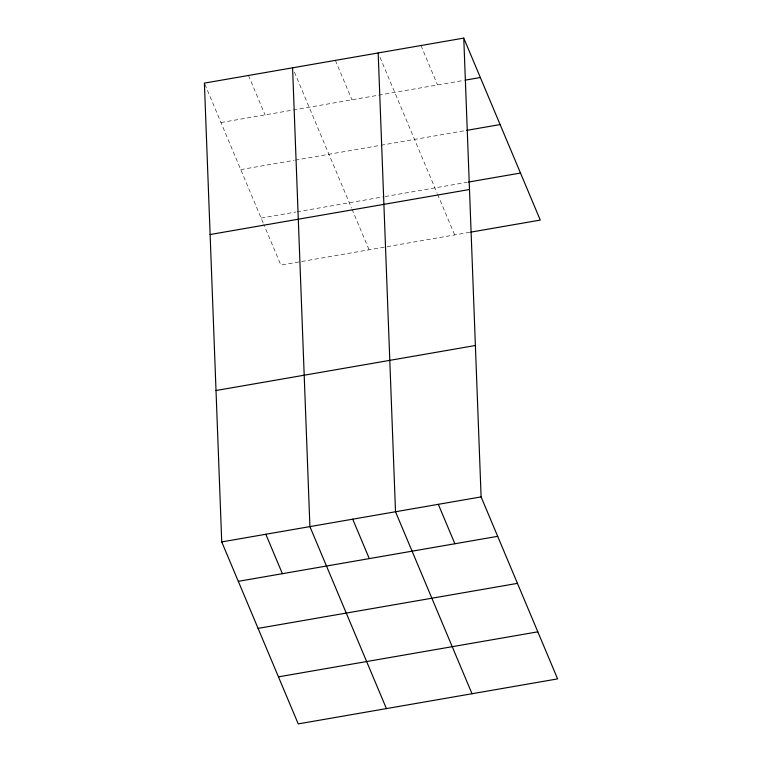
<?xml version="1.0" encoding="UTF-8"?>
<svg xmlns="http://www.w3.org/2000/svg" width="762" height="762" viewBox="0 0 762 762"><rect width="100%" height="100%" fill="white"/><g stroke="black" fill="none" stroke-linecap="round" stroke-linejoin="round"><path stroke-width="0.57" stroke-dasharray="3.81 2.86" d="M220.961 122.539L464.153 80.334M240.744 169.583L294.113 160.325M295.275 160.125L379.828 145.447M380.981 145.247L465.42 130.588M261.118 218.056L295.923 212.017M297.085 211.817L384.01 196.729M385.162 196.529L467.287 182.27M469.716 232.324L280.892 265.1L263.814 224.476M420.976 45.529L437.55 84.953M380.019 57.341L437.15 193.243M437.598 194.31L454.676 234.934M335.385 60.389L351.949 99.803M294.427 72.19L351.549 208.093M351.996 209.169L369.084 249.793M248.488 75.467L265.062 114.891M204.854 84.211L263.366 223.399"/><path stroke-width="1.14" d="M463.772 38.1L204.397 83.115L221.732 541.915L298.228 723.9L557.603 678.885L481.108 496.9L463.772 38.1L540.268 220.085L470.868 232.124M465.306 80.134L480.346 77.524M466.573 130.388L500.12 124.568M468.449 182.07L520.494 173.041M210.112 234.525L469.497 189.5M216.008 390.515L475.393 345.5M221.732 541.915L481.108 496.9M238.296 581.339L497.681 536.324M258.08 628.383L517.455 583.368M278.454 676.856L537.829 631.831M438.312 504.33L454.885 543.754M472.011 693.734L395.516 511.759L378.181 52.959M352.72 519.189L369.284 558.603M386.42 708.593L309.915 526.609L292.579 67.808M265.824 534.267L282.397 573.691"/></g></svg>
